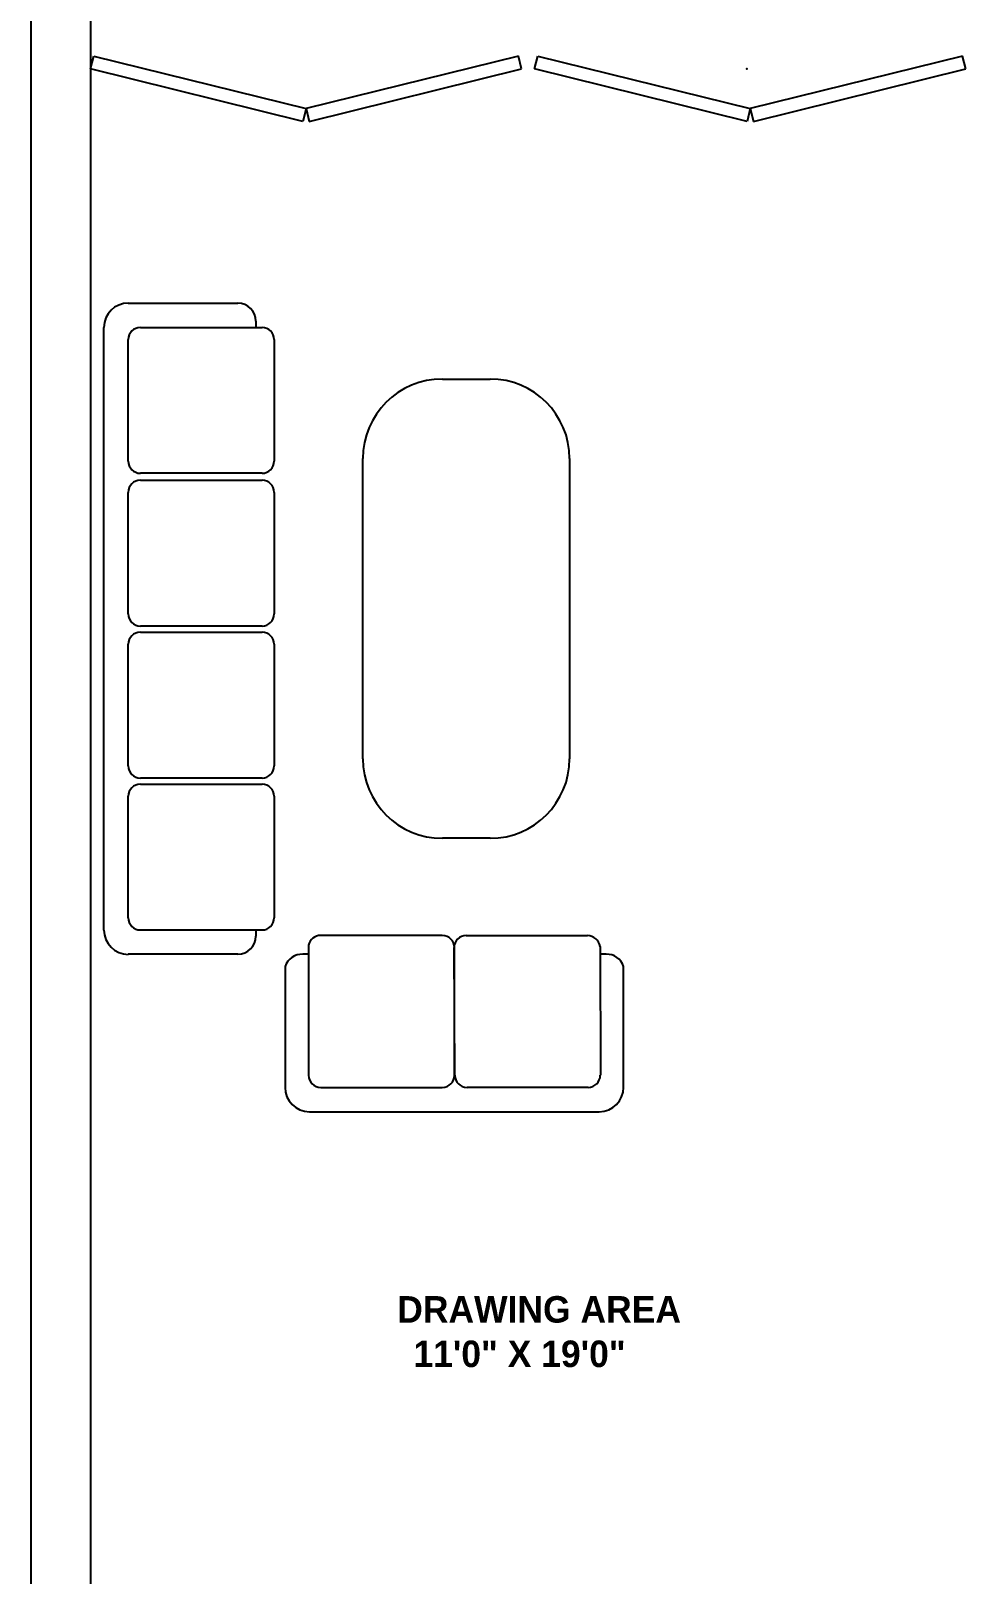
# Model space of a CAD drawing. Header units: inches. Extents: x 9636 to 21597, y -10243 to 557.
# Drawn here: x 14456.2 to 14596.9, y -8587.5 to -8354.7 of the extents above; entities that cross this region are included whole.
import ezdxf

# ---------------------------------------------------------------- set-up
doc = ezdxf.new("R2010")
doc.units = ezdxf.units.IN
doc.header["$MEASUREMENT"] = 0
doc.layers.add('M40-KOLTUKSUNGERI', color=136, linetype='Continuous')
doc.styles.add('MtXpl_Stylus_BT', font='')
doc.styles.get('MtXpl_Stylus_BT').set_extended_font_data('Stylus BT', bold=True)

# ---------------------------------------------------------------- blocks, each defined once
blk = doc.blocks.new('FF')
at = {"color": 252, "true_color": 0x939598}
for p, q in [((14456.19, -8220.47), (14456.19, -8684.47)), ((14465.19, -8262.47), (14465.19, -8881.47)), ((14465.19, -8360.47), (14465.67, -8358.53)), ((14465.67, -8358.53), (14497.7, -8366.47)), ((14529.73, -8358.53), (14497.7, -8366.47)), ((14530.21, -8360.47), (14529.73, -8358.53)), ((14532.17, -8360.47), (14532.65, -8358.53)), ((14532.65, -8358.53), (14564.68, -8366.47)), ((14596.71, -8358.53), (14564.68, -8366.47)), ((14597.19, -8360.47), (14596.71, -8358.53)), ((14497.22, -8368.41), (14465.19, -8360.47)), ((14498.18, -8368.41), (14530.21, -8360.47)), ((14564.2, -8368.41), (14532.17, -8360.47)), ((14565.16, -8368.41), (14597.19, -8360.47)), ((14497.7, -8366.47), (14497.22, -8368.41)), ((14497.7, -8366.47), (14498.18, -8368.41)), ((14564.68, -8366.47), (14564.2, -8368.41)), ((14564.68, -8366.47), (14565.16, -8368.41)), ((14518.26, -8407.24), (14525.44, -8407.24)), ((14506.26, -8464.5), (14506.26, -8419.24)), ((14537.44, -8419.24), (14537.44, -8464.5)), ((14525.44, -8476.5), (14518.26, -8476.5))]:
    blk.add_line(p, q, dxfattribs=at)
for centre, start, end in [((14518.26, -8419.24), 90, 180), ((14525.44, -8419.24), 0, 90), ((14518.26, -8464.5), 180, 270), ((14525.44, -8464.5), 270, 0)]:
    blk.add_arc(centre, 12, start, end, dxfattribs=at)
blk.add_point((14564.19, -8360.47), dxfattribs=at)
at = {"layer": 'M40-KOLTUKSUNGERI', "color": 252, "linetype": 'Continuous', "true_color": 0x939598}
for p, q in [((14470.88, -8395.79), (14487.38, -8395.79)), ((14490.13, -8398.54), (14490.13, -8399.46)), ((14467.21, -8490.33), (14467.21, -8399.46)), ((14470.88, -8419.62), (14470.88, -8401.29)), ((14472.71, -8399.46), (14491.05, -8399.46)), ((14492.88, -8401.29), (14492.88, -8419.62)), ((14491.05, -8421.46), (14472.71, -8421.46)), ((14470.88, -8442.66), (14470.88, -8424.33)), ((14472.71, -8422.49), (14491.05, -8422.49)), ((14492.88, -8424.33), (14492.88, -8442.66)), ((14491.05, -8444.49), (14472.71, -8444.49)), ((14472.71, -8445.41), (14491.05, -8445.41)), ((14470.88, -8465.58), (14470.88, -8447.24)), ((14492.88, -8447.24), (14492.88, -8465.58)), ((14491.05, -8467.41), (14472.71, -8467.41)), ((14472.71, -8468.33), (14491.05, -8468.33)), ((14470.88, -8488.49), (14470.88, -8470.16)), ((14492.88, -8470.16), (14492.88, -8488.49)), ((14491.05, -8490.33), (14472.71, -8490.33)), ((14490.13, -8490.33), (14490.13, -8491.24)), ((14518.24, -8491.14), (14499.87, -8491.14)), ((14521.85, -8491.14), (14540.12, -8491.14)), ((14487.38, -8493.99), (14470.88, -8493.99)), ((14498.08, -8493.98), (14497.2, -8493.98)), ((14498.08, -8492.59), (14498.08, -8512.23)), ((14520.14, -8512.23), (14520.02, -8492.98)), ((14520.08, -8512.23), (14520.08, -8492.98)), ((14542.07, -8492.81), (14542.08, -8512.23)), ((14542.95, -8493.98), (14542.07, -8493.98)), ((14494.53, -8495.81), (14494.53, -8514.06)), ((14545.58, -8514.06), (14545.58, -8495.81)), ((14499.91, -8514.06), (14518.24, -8514.06)), ((14540.24, -8514.06), (14521.97, -8514.06)), ((14498.2, -8517.73), (14541.91, -8517.73))]:
    blk.add_line(p, q, dxfattribs=at)
for centre, radius, start, end in [((14470.88, -8399.46), 3.67, 90, 180), ((14487.38, -8398.54), 2.75, 360, 90), ((14472.71, -8401.29), 1.83, 90, 180), ((14491.05, -8401.29), 1.83, 360, 90), ((14472.71, -8419.62), 1.83, 180, 270), ((14491.05, -8419.62), 1.83, 270, 0), ((14472.71, -8424.33), 1.83, 90, 180), ((14491.05, -8424.33), 1.83, 360, 90), ((14472.71, -8442.66), 1.83, 180, 270), ((14491.05, -8442.66), 1.83, 270, 0), ((14472.71, -8447.24), 1.83, 90, 180), ((14491.05, -8447.24), 1.83, 360, 90), ((14472.71, -8465.58), 1.83, 180, 270), ((14491.05, -8465.58), 1.83, 270, 0), ((14472.71, -8470.16), 1.83, 90, 180), ((14491.05, -8470.16), 1.83, 360, 90), ((14472.71, -8488.49), 1.83, 180, 270), ((14491.05, -8488.49), 1.83, 270, 0), ((14470.88, -8490.33), 3.67, 180, 270), ((14487.38, -8491.24), 2.75, 270, 0), ((14499.87, -8492.98), 1.83, 90, 167.7362), ((14518.24, -8492.98), 1.83, 360, 90), ((14521.85, -8492.98), 1.83, 90, 180), ((14540.02, -8493.24), 2.1, 12.0053, 87.1782), ((14497.1, -8496.69), 2.71, 87.7837, 161.1346), ((14543.05, -8496.63), 2.65, 17.9395, 92.1502), ((14499.91, -8512.23), 1.83, 180, 270), ((14518.24, -8512.23), 1.83, 270, 0), ((14521.97, -8512.23), 1.83, 180, 270), ((14540.24, -8512.23), 1.83, 270, 0), ((14498.2, -8514.06), 3.67, 180, 270), ((14541.91, -8514.06), 3.67, 270, 0)]:
    blk.add_arc(centre, radius, start, end, dxfattribs=at)
at = {"color": 252, "true_color": 0x939598, "style": 'MtXpl_Stylus_BT'}
for s, p in [('DRAWING AREA', (14511.45, -8549.54)), ('11\'0" X 19\'0"', (14513.89, -8556.24))]:
    blk.add_text(s, height=4, rotation=0.0094, dxfattribs=at).set_placement(p)

msp = doc.modelspace()

# ---------------------------------------------------------------- block references
at = {"color": 18, "true_color": 0x000000}
msp.add_blockref('FF', (0, 0), dxfattribs=at)

doc.saveas('drawing.dxf')
